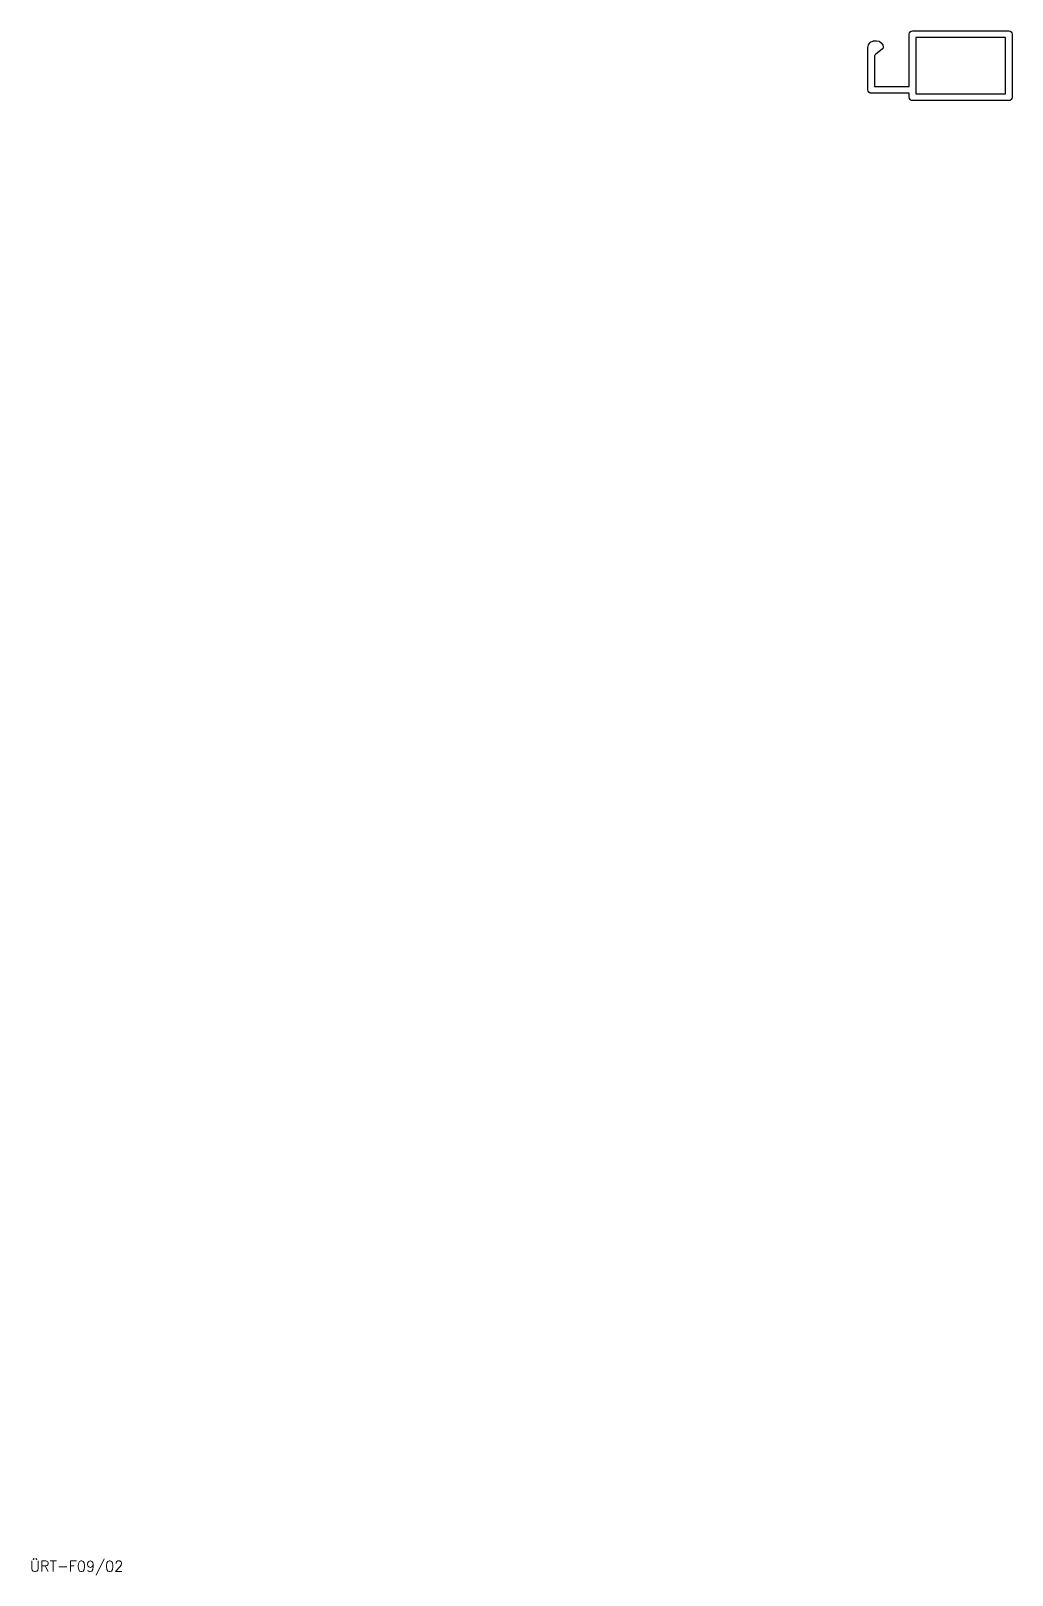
# Model space of a CAD drawing. Extents: x 253 to 401, y 0 to 233.
import ezdxf

# ---------------------------------------------------------------- set-up
doc = ezdxf.new("R2010")
doc.units = 0
doc.layers.add('ANA', color=220, linetype='CONTINUOUS')
doc.styles.add('ROMANT', font='romant.shx', dxfattribs={"oblique": 15, "height": 2.5})

msp = doc.modelspace()

# ---------------------------------------------------------------- linework, layer by layer
at = {"layer": 'ANA', "color": 7}
msp.add_lwpolyline([(379.36, 223.37, -0.414214), (378.86, 223.87), (378.86, 230.27, -0.414214), (379.86, 231.27), (380.16, 231.27, -0.403043), (381.16, 230.31, -0.24205), (381.05, 230.06), (379.98, 229.23, 0.23194), (379.86, 228.99), (379.86, 224.37), (385.06, 224.37), (385.06, 232.27, -0.414214), (385.56, 232.77), (400.06, 232.77, -0.414214), (400.56, 232.27), (400.56, 222.77, -0.414214), (400.06, 222.27), (385.56, 222.27, -0.414214), (385.06, 222.77), (385.06, 223.37)], format="xyb", close=True, dxfattribs=at)
msp.add_lwpolyline([(399.56, 223.27), (399.56, 231.77), (386.06, 231.77), (386.06, 223.27)], close=True, dxfattribs=at)

# ---------------------------------------------------------------- texts
at = {"layer": 'ANA', "color": 7, "style": 'ROMANT'}
msp.add_text('ÜRT-F09/02', height=1.6, dxfattribs=at).set_placement((252.66, 0.76))

doc.saveas('drawing.dxf')
